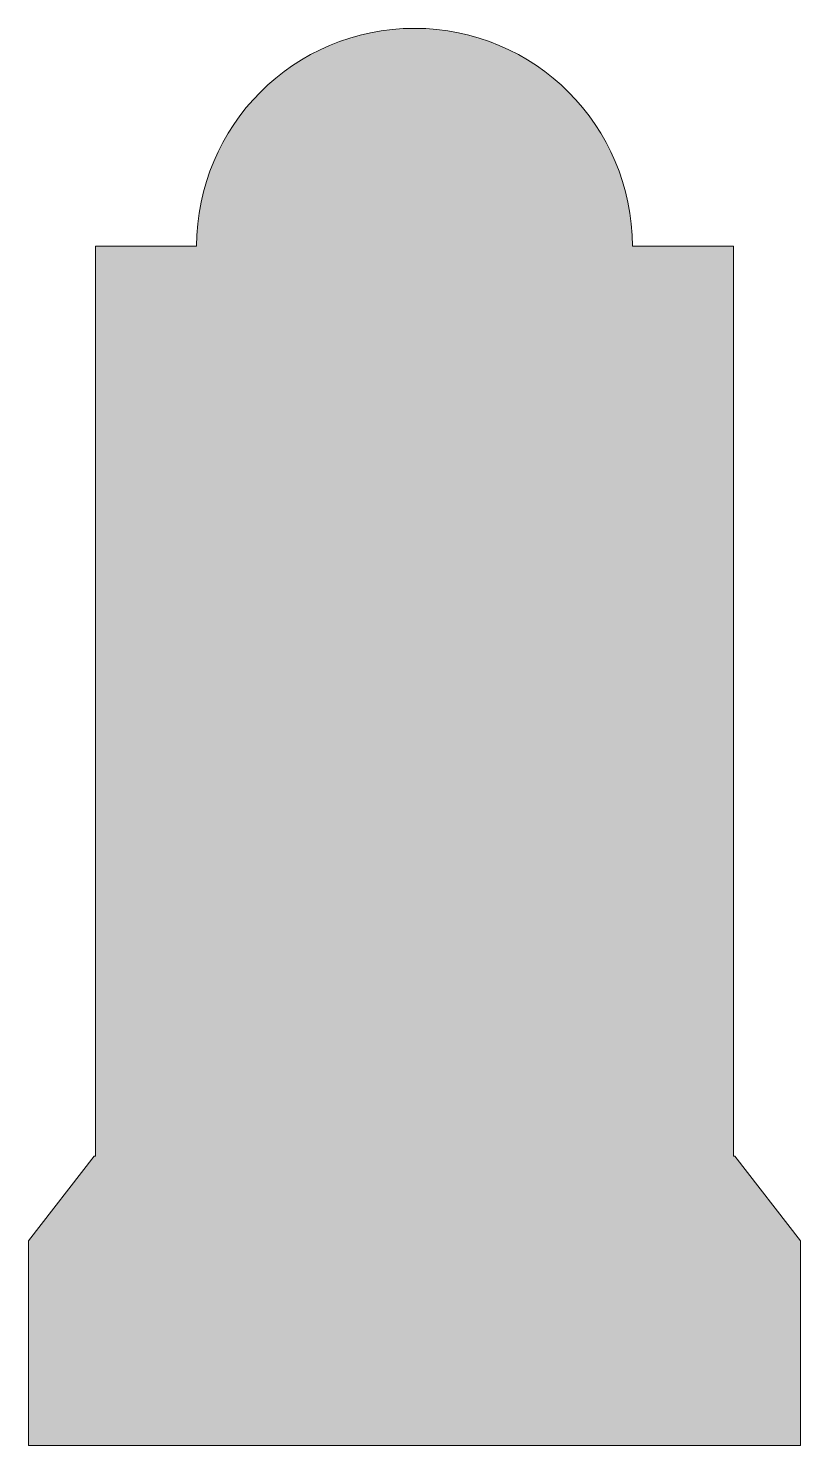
# Model space of a CAD drawing. Header units: inches. Extents: x 0 to 55, y 0 to 102.
import ezdxf

# ---------------------------------------------------------------- set-up
doc = ezdxf.new("R2010")
doc.units = ezdxf.units.IN
doc.header["$MEASUREMENT"] = 0
doc.layers.add('Layer 1', color=7, linetype='Continuous')

msp = doc.modelspace()

# ---------------------------------------------------------------- hatches: boundary and pattern name
at = {"layer": 'Layer 1', "true_color": 0x404041}
h = msp.add_hatch(color=250, dxfattribs=at)
h.dxf.hatch_style = 2
edge = h.paths.add_edge_path()
edge.add_spline(control_points=[(50.64, 20.76), (50.64, 20.76), (50.55, 20.76), (50.55, 20.76), (50.55, 20.76), (50.55, 85.98), (50.55, 85.98), (50.55, 85.98), (43.3, 85.98), (43.3, 85.98), (43.3, 94.61), (36.31, 101.6), (27.68, 101.6), (19.05, 101.6), (12.06, 94.61), (12.06, 85.98), (12.06, 85.98), (4.81, 85.98), (4.81, 85.98), (4.81, 85.98), (4.81, 20.76), (4.81, 20.76), (4.81, 20.76), (4.72, 20.76), (4.72, 20.76), (4.72, 20.76), (0, 14.68), (0, 14.68), (0, 14.68), (0, 0), (0, 0), (0, 0), (55.36, 0), (55.36, 0), (55.36, 0), (55.36, 14.68), (55.36, 14.68), (55.36, 14.68), (50.64, 20.76), (50.64, 20.76)], knot_values=[0, 0, 0, 0, 1, 1, 1, 2, 2, 2, 3, 3, 3, 4, 4, 4, 5, 5, 5, 6, 6, 6, 7, 7, 7, 8, 8, 8, 9, 9, 9, 10, 10, 10, 11, 11, 11, 12, 12, 12, 13, 13, 13, 13], degree=3, periodic=1)

# ---------------------------------------------------------------- linework, layer by layer
at = {"layer": 'Layer 1', "lineweight": 0}
msp.add_open_spline([(50.64, 20.76), (50.64, 20.76), (50.55, 20.76), (50.55, 20.76), (50.55, 20.76), (50.55, 85.98), (50.55, 85.98), (50.55, 85.98), (43.3, 85.98), (43.3, 85.98), (43.3, 94.61), (36.31, 101.6), (27.68, 101.6), (19.05, 101.6), (12.06, 94.61), (12.06, 85.98), (12.06, 85.98), (4.81, 85.98), (4.81, 85.98), (4.81, 85.98), (4.81, 20.76), (4.81, 20.76), (4.81, 20.76), (4.72, 20.76), (4.72, 20.76), (4.72, 20.76), (0, 14.68), (0, 14.68), (0, 14.68), (0, 0), (0, 0), (0, 0), (55.36, 0), (55.36, 0), (55.36, 0), (55.36, 14.68), (55.36, 14.68), (55.36, 14.68), (50.64, 20.76), (50.64, 20.76)], degree=3, knots=[0, 0, 0, 0, 1, 1, 1, 2, 2, 2, 3, 3, 3, 4, 4, 4, 5, 5, 5, 6, 6, 6, 7, 7, 7, 8, 8, 8, 9, 9, 9, 10, 10, 10, 11, 11, 11, 12, 12, 12, 13, 13, 13, 13], dxfattribs=at)

doc.saveas('drawing.dxf')
